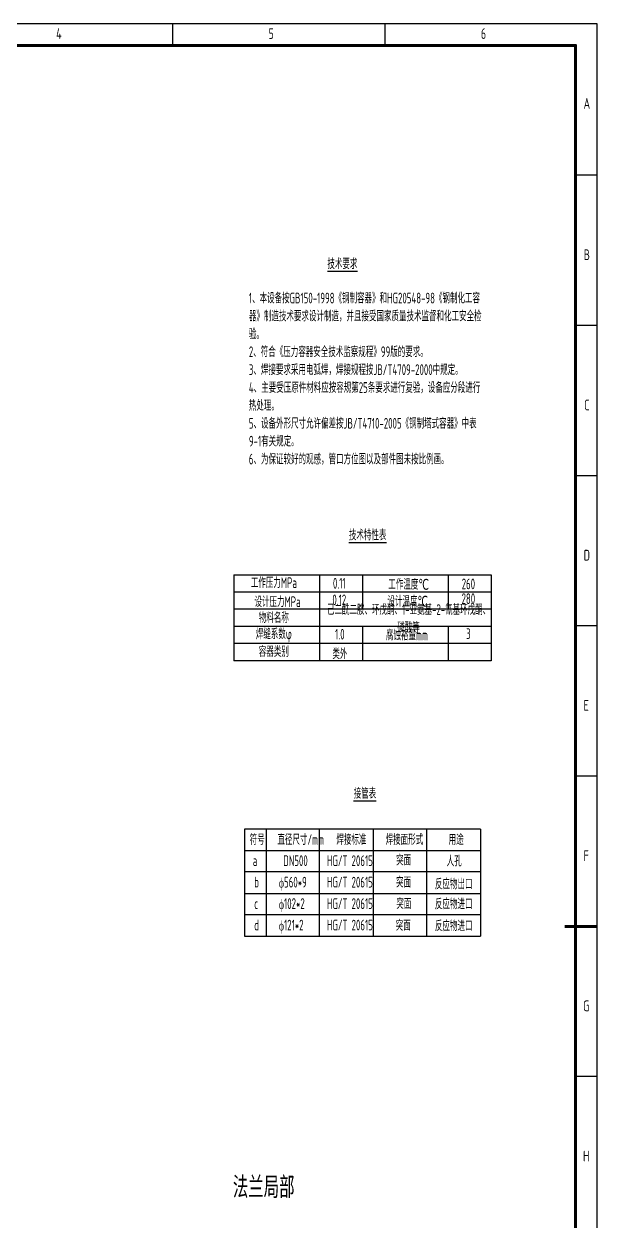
# Model space of a CAD drawing. Header units: millimetres. Extents: x 5997 to 6592, y 1999 to 2840.
# Drawn here: x 6324 to 6592, y 2283 to 2840 of the extents above; entities that cross this region are included whole.
import ezdxf

# ---------------------------------------------------------------- set-up
doc = ezdxf.new("R2010")
doc.units = ezdxf.units.MM
doc.layers.add('0文本', color=7, linetype='Continuous')
doc.layers.add('4', color=7, linetype='Continuous')
doc.layers.add('7-图框与标题栏', color=7, linetype='Continuous', lineweight=25)
doc.styles.add('5mm', font='geniso.shx', dxfattribs={"height": 5, "bigfont": 'gbcbig.shx'})
doc.styles.add('S-5', font='gbenor.shx', dxfattribs={"width": 0.7, "bigfont": 'gbcbig.shx'})
doc.styles.add('Sense 8 1', font='gbenor.shx', dxfattribs={"width": 0.8, "height": 3.5})

msp = doc.modelspace()

# ---------------------------------------------------------------- linework, layer by layer
for p, q in [((6427.3075, 2465.2914), (6427.3075, 2415.2914)), ((6537.3075, 2465.2914), (6427.3075, 2465.2914)), ((6437.3075, 2465.2914), (6437.3075, 2415.2914)), ((6462.3075, 2415.2914), (6462.3075, 2465.2914)), ((6487.3075, 2465.2914), (6487.3075, 2415.2914)), ((6512.3075, 2415.2914), (6512.3075, 2465.2914)), ((6537.3075, 2465.2914), (6537.3075, 2415.2914)), ((6427.3075, 2455.2914), (6537.3075, 2455.2914)), ((6427.3075, 2455.2914), (6537.3075, 2455.2914)), ((6427.3075, 2455.2914), (6427.3075, 2415.2914)), ((6437.3075, 2455.2914), (6437.3075, 2415.2914)), ((6462.3075, 2415.2914), (6462.3075, 2455.2914)), ((6487.3075, 2455.2914), (6487.3075, 2415.2914)), ((6512.3075, 2415.2914), (6512.3075, 2455.2914)), ((6537.3075, 2455.2914), (6537.3075, 2415.2914)), ((6537.3075, 2445.2914), (6427.3075, 2445.2914)), ((6537.3075, 2445.2914), (6427.3075, 2445.2914)), ((6427.3075, 2435.2914), (6537.3075, 2435.2914)), ((6537.3075, 2425.2914), (6427.3075, 2425.2914)), ((6427.3075, 2415.2914), (6537.3075, 2415.2914))]:
    msp.add_line(p, q)
at = {"layer": '0文本'}
for p, q in [((6422.2433, 2583.7258), (6462.2433, 2583.7258)), ((6422.2433, 2583.7258), (6422.2433, 2543.7258)), ((6462.2433, 2583.7258), (6482.2433, 2583.7258)), ((6462.2433, 2583.7258), (6462.2433, 2543.7258)), ((6482.2433, 2583.7258), (6522.2433, 2583.7258)), ((6482.2433, 2583.7258), (6482.2433, 2567.7258)), ((6522.2433, 2583.7258), (6542.2433, 2583.7258)), ((6522.2433, 2583.7258), (6522.2433, 2567.7258)), ((6542.2433, 2583.7258), (6542.2433, 2575.7258)), ((6542.2433, 2575.7258), (6422.2433, 2575.7258)), ((6542.2433, 2575.7258), (6542.2433, 2567.7258)), ((6542.2433, 2567.7258), (6422.2433, 2567.7258)), ((6542.2433, 2567.7258), (6542.2433, 2559.7258)), ((6542.2433, 2559.7258), (6422.2433, 2559.7258)), ((6482.2433, 2559.7258), (6482.2433, 2543.7258)), ((6522.2433, 2559.7258), (6522.2433, 2543.7258)), ((6542.2433, 2559.7258), (6542.2433, 2551.7258)), ((6542.2433, 2551.7258), (6422.2433, 2551.7258)), ((6542.2433, 2551.7258), (6542.2433, 2543.7258)), ((6542.2433, 2543.7258), (6422.2433, 2543.7258))]:
    msp.add_line(p, q, dxfattribs=at)
at = {"layer": '7-图框与标题栏'}
for p, q in [((6393.6734, 2840.4355), (6393.6734, 2830.4355)), ((6492.6734, 2840.4355), (6492.6734, 2830.4355)), ((6581.6734, 2830.4355), (6401.6734, 2830.4355)), ((6591.6734, 2769.9355), (6581.6734, 2769.9355)), ((6591.6734, 2699.9355), (6581.6734, 2699.9355)), ((6591.6734, 2629.9355), (6581.6734, 2629.9355)), ((6591.6734, 2559.9355), (6581.6734, 2559.9355)), ((6591.6734, 2489.9355), (6581.6734, 2489.9355)), ((6591.6734, 2419.9355), (6581.6734, 2419.9355)), ((6591.6734, 2349.9355), (6581.6734, 2349.9355))]:
    msp.add_line(p, q, dxfattribs=at)
at = {"layer": '7-图框与标题栏', "lineweight": 60}
msp.add_line((6591.6734, 2419.9355), (6576.6734, 2419.9355), dxfattribs=at)
at = {"layer": '7-图框与标题栏'}
msp.add_lwpolyline([(5997.6734, 2840.4355), (5997.6734, 1999.4355), (6591.6734, 1999.4355), (6591.6734, 2840.4355)], close=True, dxfattribs=at)
at = {"layer": '7-图框与标题栏', "lineweight": 60}
msp.add_lwpolyline([(6022.6734, 2830.4355), (6022.6734, 2009.4355), (6581.6734, 2009.4355), (6581.6734, 2830.4355)], close=True, dxfattribs=at)

# ---------------------------------------------------------------- texts
at = {"layer": '0文本', "char_height": 5, "style": 'S-5'}
for s, insert, width, attachment_point in [('{\\L技术要求}', (6465.9191, 2731.1948), 145.051266, 1), ('{\\L技术特性表}', (6475.9466, 2604.8159), 74.363674, 1), ('工作压力MPa', (6440.9565, 2580.0775), 36.731201, 5), ('0.11', (6471.4697, 2579.7974), 19.802661, 5), ('工作温度℃', (6503.8315, 2579.2707), 36.731201, 5), ('260', (6531.6685, 2579.5215), 19.802661, 5), ('设计压力MPa', (6442.6648, 2571.2029), 36.731201, 5), ('0.12', (6471.4697, 2572.0742), 19.802661, 5), ('设计温度℃', (6503.4276, 2571.4046), 36.731201, 5), ('280', (6531.6685, 2572.6259), 19.802661, 5), ('物料名称', (6440.9565, 2563.7683), 36.731201, 5), ('己二酰二胺、环戊酮、1-亚氨基-2-氰基环戊酮、磷酸等', (6503.7704, 2563.398), 76.972852, 5), ('焊缝系数φ', (6440.9565, 2555.4707), 36.731201, 5), ('1.0', (6471.7459, 2556.0763), 19.802661, 5), ('腐蚀裕量mm', (6503.0238, 2555.6724), 36.731201, 5), ('3', (6531.6685, 2556.3521), 19.802661, 5), ('容器类别', (6440.9565, 2548.008), 36.731201, 5), ('类外', (6471.7459, 2546.974), 19.802661, 5), ('{\\L接管表}', (6478.168, 2484.4339), 16.280672, 1), ('符号', (6429.7044, 2462.9104), 10, 1), ('直径尺寸/mm', (6442.6294, 2462.9104), 25, 1), ('焊接标准', (6470.1196, 2462.9104), 25, 1), ('焊接面形式', (6493.0979, 2462.9104), 25, 1), ('用途', (6522.4651, 2462.9104), 25, 1), ('\\pi4.3349;a', (6426.7937, 2453.074), 10, 1), ('DN500', (6445.3725, 2453.0314), 25, 1), ('HG/T 20615', (6465.7045, 2453.0314), 25, 1), ('突面', (6497.9656, 2453.3283), 25, 1), ('人孔', (6525.0503, 2450.3936), 25, 5), ('突面', (6497.9365, 2443.0314), 25, 1), ('b', (6431.8095, 2443.0314), 10, 1), ('{\\fTimes New Roman|b0|i0|c0|p18;\\H0.875x;ϕ}560*9', (6443.278, 2443.0314), 25, 1), ('HG/T 20615', (6465.7045, 2443.0314), 25, 1), ('反应物出口', (6524.8075, 2439.6641), 25, 5), ('{\\fTimes New Roman|b0|i0|c0|p18;\\H0.875x;ϕ}102*2', (6443.278, 2433.0314), 25, 1), ('HG/T 20615', (6465.7045, 2433.0314), 25, 1), ('突面', (6498.0411, 2433.0314), 25, 1), ('反应物进口', (6524.8075, 2430.3636), 25, 5), ('c', (6431.8095, 2433.0314), 10, 1), ('d', (6431.8095, 2423.0314), 10, 1), ('{\\fTimes New Roman|b0|i0|c0|p18;\\H0.875x;ϕ}121*2', (6443.278, 2423.0314), 25, 1), ('HG/T 20615', (6465.7045, 2423.0314), 25, 1), ('突面', (6497.7792, 2422.8889), 25, 1), ('反应物进口', (6524.8075, 2420.1812), 25, 5)]:
    msp.add_mtext(s, dxfattribs=dict(at, insert=insert, width=width, attachment_point=attachment_point))
at = {"layer": '0文本', "insert": (6429.3105, 2715.1967), "char_height": 5, "attachment_point": 1, "style": 'S-5'}
msp.add_mtext_dynamic_manual_height_columns('\\pt260;1、本设备按GB150-1998《钢制容器》和HG20548-98《钢制化工容器》制造技术要求设计制造，并且接受国家质量技术监督和化工安全检验。\\P\\ptz;2、符合《压力容器安全技术监察规程》99版的要求。\\P3、焊接要求采用电弧焊，焊接规程按JB/T4709-2000中规定。\\P4、主要受压原件材料应按容规第25条要求进行复验，设备应分段进行热处理。\\P5、设备外形尺寸允许偏差按JB/T4710-2005《钢制塔式容器》中表9-1有关规定。\\P6、为保证较好的观感，管口方位图以及部件图未按比例画。', width=110.056794, gutter_width=15, heights=[0], dxfattribs=at)
at = {"layer": '4', "linetype": 'Continuous', "style": '5mm'}
msp.add_text('法兰局部', height=10, dxfattribs=at).set_placement((6421.8169, 2293.3337))
at = {"layer": '7-图框与标题栏', "char_height": 5, "width": 10, "attachment_point": 5, "style": 'Sense 8 1'}
for s, insert in [('4', (6340.712, 2835.9578)), ('5', (6439.712, 2835.9578)), ('6', (6538.712, 2835.9578)), ('A', (6586.9039, 2803.3883)), ('B', (6586.9039, 2732.8883)), ('C', (6586.9039, 2662.8883)), ('D', (6586.9039, 2592.8883)), ('E', (6586.5953, 2522.8883)), ('F', (6586.6057, 2452.8883)), ('G', (6586.6057, 2382.8883)), ('H', (6586.6057, 2312.8883))]:
    msp.add_mtext(s, dxfattribs=dict(at, insert=insert))

doc.saveas('drawing.dxf')
